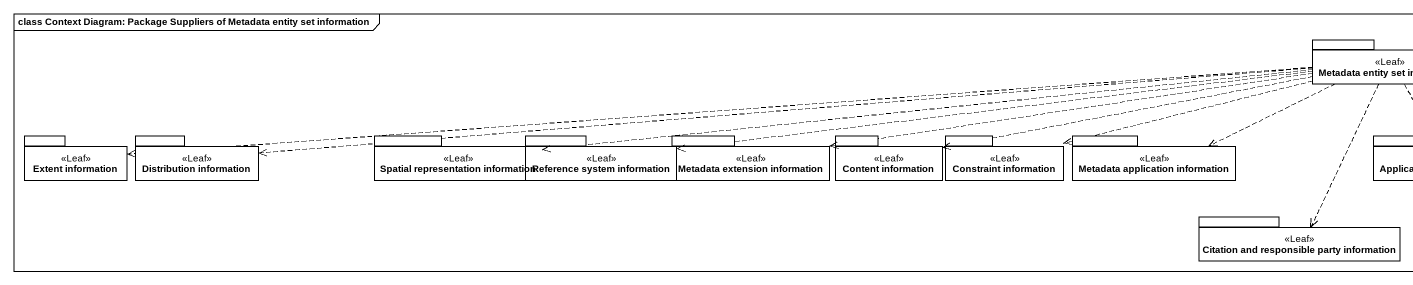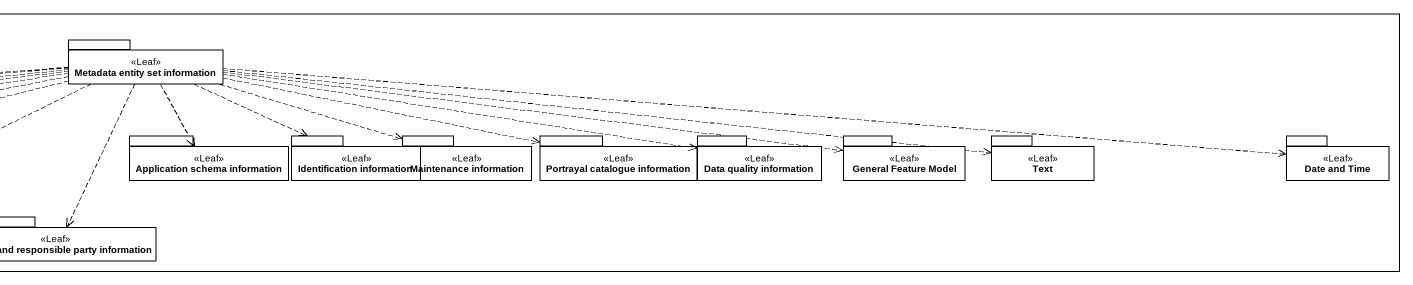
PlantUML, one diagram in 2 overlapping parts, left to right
@startuml
mainframe class Context Diagram: Package Suppliers of Metadata entity set information
package "Metadata entity set information" as Metadata_entity_set <<Leaf>> {
}
package "Extent information" as Extent_information <<Leaf>> {
}
package "Distribution information" as Distribution_information <<Leaf>> {
}
package "Spatial representation information" as Spatial_representation <<Leaf>> {
}
package "Reference system information" as Reference_system_information <<Leaf>> {
}
package "Metadata extension information" as Metadata_extension <<Leaf>> {
}
package "Content information" as Content_information <<Leaf>> {
}
package "Constraint information" as Constraint_information <<Leaf>> {
}
package "Metadata application information" as Metadata_application <<Leaf>> {
}
package "Application schema information" as Application_schema <<Leaf>> {
}
package "Identification information" as Identification_information <<Leaf>> {
}
package "Maintenance information" as Maintenance_information <<Leaf>> {
}
package "Portrayal catalogue information" as Portrayal_catalogue <<Leaf>> {
}
package "Data quality information" as Data_quality_information <<Leaf>> {
}
package "General Feature Model" as General_Feature_Model <<Leaf>> {
}
package Text <<Leaf>> {
}
package "Date and Time" as Date_and_Time <<Leaf>> {
}
package "Citation and responsible party information" as Citation_and_responsible <<Leaf>> {
}
Metadata_entity_set .left.> Extent_information
Metadata_entity_set .left.> Distribution_information
Metadata_entity_set .left.> Spatial_representation
Metadata_entity_set .left.> Reference_system_information
Metadata_entity_set .left.> Metadata_extension
Metadata_entity_set .left.> Content_information
Metadata_entity_set .left.> Constraint_information
Metadata_entity_set .left.> Metadata_application
Metadata_entity_set ..> Application_schema
Metadata_entity_set .right.> Identification_information
Metadata_entity_set .right.> Maintenance_information
Metadata_entity_set .right.> Portrayal_catalogue
Metadata_entity_set .right.> Data_quality_information
Metadata_entity_set .right.> General_Feature_Model
Metadata_entity_set .right.> Text
Metadata_entity_set .right.> Date_and_Time
Metadata_entity_set ..> Citation_and_responsible
@enduml
